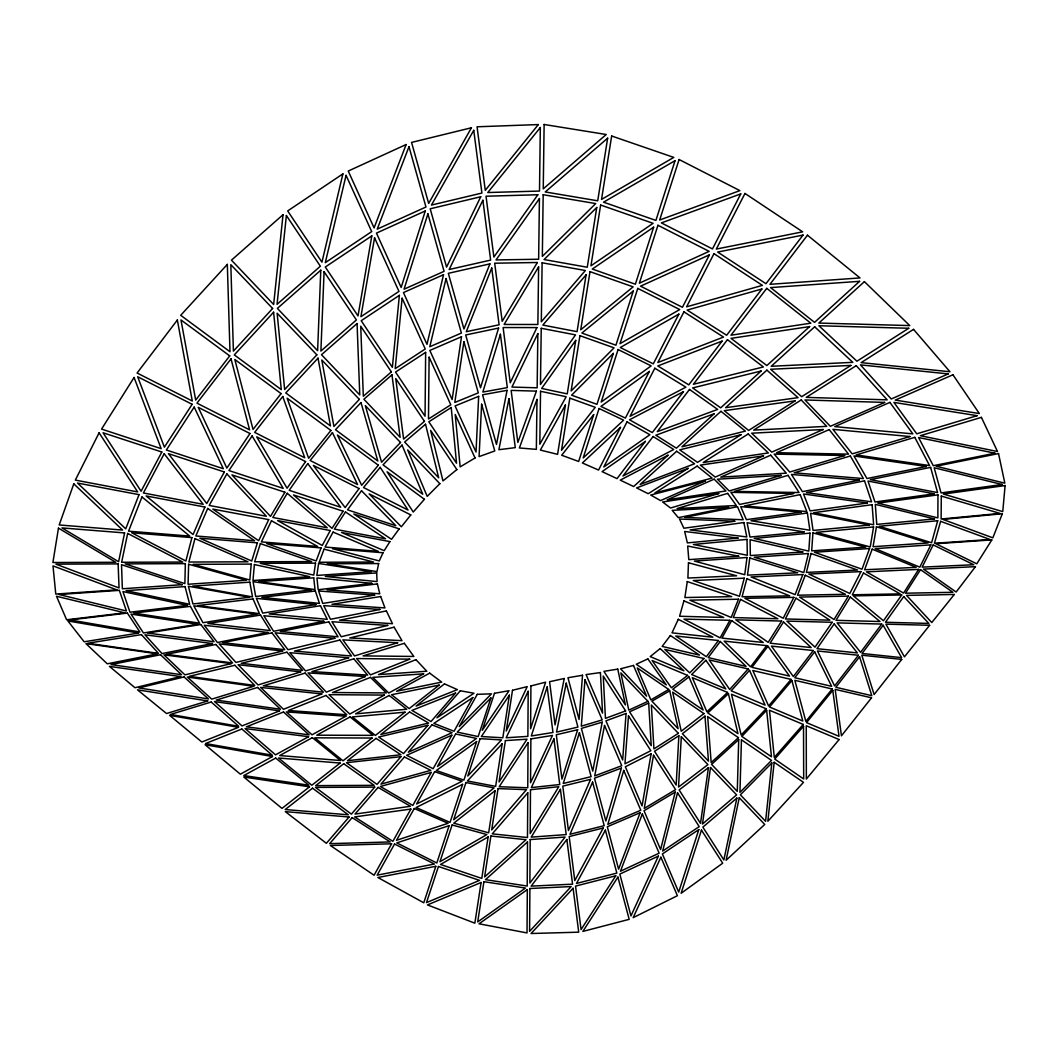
<?xml version="1.0" encoding="UTF-8"?>
<svg xmlns="http://www.w3.org/2000/svg" width="1058" height="1058" viewBox="0 0 1058 1058"><rect width="100%" height="100%" fill="white"/><g stroke="black" fill="none" stroke-linecap="round" stroke-linejoin="round"><path stroke-width="1.5" d="M937.957 494.853L937.864 517.891L877.809 503.105L937.957 494.853M528.18 691.31L527.876 736.368L506.174 737.77L528.18 691.31M528.048 742.663L527.757 787.774L499.204 786.702L528.048 742.663M527.32 889.606L527.029 932.931L479.036 923.806L527.32 889.606M527.506 841.956L527.215 886.049L485.503 879.661L527.506 841.956M527.783 792.812L527.479 837.539L492.261 833.849L527.783 792.812M530.918 685.941L530.6 728.764L545.624 682.172L530.918 685.941M529.899 888.508L529.582 931.357L571.161 886.564L529.899 888.508M530.203 839.576L529.886 883.033L565.065 837.037L530.203 839.576M530.494 789.731L530.177 833.585L558.796 786.689L530.494 789.731M530.878 738.92L530.547 782.735L552.461 735.442L530.878 738.92M941.289 496.07L941.117 519.015L1000.048 513.408L941.289 496.07M425.647 352.354L425.051 416.217L395.533 372.072L425.647 352.354M429.112 357.181L428.477 418.994L450.814 404.791L429.112 357.181M539.421 198.573L538.641 259.236L496.043 259.937L539.421 198.573M540.321 127.529L539.501 191.062L487.778 192.53L540.321 127.529M536.988 399.435L536.353 449.359L519.372 447.984L536.988 399.435M537.848 333.601L537.147 387.81L511.927 387.069L537.848 333.601M538.615 266.867L537.874 324.489L504.124 324.449L538.615 266.867M541.233 328.297L540.466 384.438L575.526 334.883L541.233 328.297M542.119 262.794L541.312 321.791L585.378 270.517L542.119 262.794M540.545 391.275L539.818 444.215L566.162 396.724L540.545 391.275M543.177 194.712L542.331 256.406L595.694 203.572L543.177 194.712M544.129 124.487L543.243 188.866L606.234 134.511L544.129 124.487M185.348 563.636L184.872 583.619L125.135 563.874L185.348 563.636M188.628 564.258L188.073 584.267L246.435 580.273L188.628 564.258M738.696 739.608L737.281 791.384L711.558 764.365L738.696 739.608M741.446 739.82L739.952 792.376L771.52 760.398L741.446 739.82M688.467 562.763L687.898 578.052L736.619 575.79L688.467 562.763M320.786 270.187L317.612 350.674L277.381 308.394L320.786 270.187M324.079 271.734L320.891 351.058L356.401 319.952L324.079 271.734M478.666 396.327L476.021 452.031L455.072 405.941L478.666 396.327M481.615 404.209L479.076 456.606L494.774 450.959L481.615 404.209M678.866 735.773L676.168 785.036L654.545 751.259L678.866 735.773M681.312 736.725L678.535 787.033L707.934 764.643L681.312 736.725M810.018 533.126L808.801 551.125L754.235 538.429L810.018 533.126M812.941 532.915L811.684 550.848L865.748 547.158L812.941 532.915M626.072 713.436L622.673 759.948L605.943 720.842L626.072 713.436M628.492 715.909L624.947 763.81L650.829 750.73L628.492 715.909M582.535 675.255L579.057 719.48L567.961 677.742L582.535 675.255M584.981 679.686L581.292 726.172L602.227 719.903L584.981 679.686M251.209 564.099L249.847 580.035L193.204 564.324L251.209 564.099M254.396 564.549L252.968 580.525L309.677 576.636L254.396 564.549M1005.1 485.569L1002.759 511.609L943.366 494.046L1005.1 485.569M399.382 295.341L392.359 367.298L361.214 320.719L399.382 295.341M402.119 298.237L395.203 368.66L425.237 348.995L402.119 298.237M283.028 214.708L273.652 304.492L231.464 260.162L283.028 214.708M286.387 215.528L277.051 304.347L320.362 266.219L286.387 215.528M771.811 762.977L765.582 821.312L740.375 794.822L771.811 762.977M774.178 762.289L767.857 821.259L803.485 782.338L774.178 762.289M747.014 557.5L744.726 574.719L694.379 561.084L747.014 557.5M749.791 557.976L747.49 575.142L797.772 572.801L749.791 557.976M708.424 767.658L700.515 823.336L679.13 789.942L708.424 767.658M710.526 767.526L702.472 824.023L736.606 794.875L710.526 767.526M315.522 563.134L313.776 575.102L260.215 563.345L315.522 563.134M318.63 563.438L316.831 575.446L371.384 571.704L318.63 563.438M461.513 336.735L452.136 399.54L429.826 350.449L461.513 336.735M463.92 341.774L454.795 402.463L478.309 392.875L463.92 341.774M687.277 581.569L684.883 597.545L731.7 596.646L687.277 581.569M509.361 695.185L502.828 737.783L481.35 736.527L509.361 695.185M481.099 882.491L474.857 923.184L427.472 904.907L481.099 882.491M495.118 790.657L488.651 832.818L453.776 823.177L495.118 790.657M502.18 743.761L495.647 786.359L467.371 780.976L502.18 743.761M488.135 836.931L481.774 878.418L440.525 864.465L488.135 836.931M512.495 690.279L506.227 731.025L527.215 686.629L512.495 690.279M498.067 788.594L491.692 829.908L526.487 789.665L498.067 788.594M505.407 740.6L499.032 781.955L527.016 739.198L505.407 740.6M483.916 881.684L477.713 921.915L525.482 888.059L483.916 881.684M490.912 836.018L484.617 876.91L526.011 839.695L490.912 836.018M565.422 405.016L557.592 454.345L540.374 450.073L565.422 405.016M575.737 340.385L567.247 393.88L541.67 388.445L575.737 340.385M586.092 274.855L577.073 331.657L542.833 325.084L586.092 274.855M596.752 207.487L587.269 267.251L544.077 259.541L596.752 207.487M607.649 138.188L597.717 200.808L545.24 191.948L607.649 138.188M569.826 398.139L561.507 450.272L595.244 407.317L569.826 398.139M590.007 271.655L580.736 329.752L633.134 286.863L590.007 271.655M600.64 205.04L590.946 265.809L653.09 223.317L600.64 205.04M611.669 136.006L601.539 199.42L673.774 157.404L611.669 136.006M579.943 335.69L571.122 390.957L614.05 347.857L579.943 335.69M58.468 528.154L52.9 562.512L115.798 562.287L58.468 528.154M873.577 526.924L870.231 546.946L816.273 532.372L873.577 526.924M876.447 526.765L873.062 546.708L928.051 542.966L876.447 526.765M371.821 235.868L358.014 315.945L325.295 267.026L371.821 235.868M374.558 237.838L360.91 316.699L398.972 291.4L374.558 237.838M651.12 753.759L642.074 805.892L625.344 766.772L651.12 753.759M653.513 755.227L644.243 808.418L675.599 789.638L653.513 755.227M602.24 722.164L592.745 771.123L581.384 728.407L602.24 722.164M604.528 725.471L594.715 775.898L621.773 765.714L604.528 725.471M507.086 390.349L496.48 444.426L482.554 394.793L507.086 390.349M508.938 398.734L498.887 449.703L515.299 447.64L508.938 398.734M564.245 678.495L555.066 724.875L549.578 681.709L564.245 678.495M566.228 683.177L556.521 732.123L577.933 727.084L566.228 683.177M378.658 563.57L376.992 571.611L327.12 563.782L378.658 563.57M124.606 532.928L118.615 561.732L61.959 527.916L124.606 532.928M127.687 533.444L121.63 562.274L182.703 562.049L127.687 533.444M736.871 798.089L723.87 859.942L702.856 827.131L736.871 798.089M739.264 797.745L726.105 860.273L764.736 824.447L739.264 797.745M342.911 173.869L321.949 262.172L287.683 210.939L342.911 173.869M346.059 175.35L325.295 262.662L371.702 231.596L346.059 175.35M443.54 274.696L426.982 344.339L403.455 292.577L443.54 274.696M446.053 278.585L429.799 346.72L461.394 333.058L446.053 278.585M808.431 553.519L803.815 572.537L754.275 557.209L808.431 553.519M811.036 553.479L806.394 572.418L857.575 570.037L811.036 553.479M675.229 792.072L660.589 849.508L644.018 810.759L675.229 792.072M677.53 792.812L662.652 851.055L699.219 826.615L677.53 792.812M191.908 537.623L185.877 561.018L131.721 532.782L191.908 537.623M194.963 538.601L188.866 562.036L248.008 561.811L194.963 538.601M744.25 578.171L739.463 596.249L693.294 580.551L744.25 578.171M746.869 578.726L742.068 596.752L789.704 595.839L746.869 578.726M937.705 520.708L931.609 542.754L879.224 526.276L937.705 520.708M940.615 521.329L934.465 543.27L990.05 539.487L940.615 521.329M683.918 600.878L679.593 616.259L723.725 617.449L683.918 600.878M621.43 768.068L605.864 820.995L594.49 778.199L621.43 768.068M623.731 770.409L607.834 824.354L640.804 810.243L623.731 770.409M498.596 328.073L480.517 387.797L465.692 334.976L498.596 328.073M500.408 334.275L482.845 392.055L507.337 387.625L500.408 334.275M257.385 542.833L251.725 561.005L199.817 538.218L257.385 542.833M260.374 543.6L254.661 561.798L311.66 561.6L260.374 543.6M425.29 210.952L401.154 287.445L376.463 233.117L425.29 210.952M427.908 213.861L404.077 289.178L444.082 271.337L427.908 213.861M577.642 729.755L561.943 779.111L556.31 734.768L577.642 729.755M579.414 732.691L563.226 783.489L591.131 776.651L579.414 732.691M593.683 414.617L578.66 461.473L561.692 455.257L593.683 414.617M613.296 353.398L596.963 404.341L571.598 395.189L613.296 353.398M633.266 291.043L615.915 345.199L581.86 333.058L633.266 291.043M653.646 227.179L635.369 284.205L592.308 269.036L653.646 227.179M675.057 160.657L655.907 220.421L603.549 202.184L675.057 160.657M599.079 408.507L583.183 457.955L623.585 420.158L599.079 408.507M657.957 225.275L639.349 283.187L709.138 251.368L657.957 225.275M679.104 159.52L659.663 220.011L739.873 190.625L679.104 159.52M618.097 349.524L601.195 402.066L651.159 365.87L618.097 349.524M637.776 288.398L620.001 343.678L679.725 309.558L637.776 288.398M698.809 829.604L678.694 892.106L662.374 853.951L698.809 829.604M547.158 686.933L531.314 735.971L552.977 732.48L547.158 686.933M701.467 830.107L681.114 893.283L722.693 863.196L701.467 830.107M476.616 741.579L463.907 780.116L436.319 770.502L476.616 741.579M490.912 697.949L478.176 736.566L457.201 732.123L490.912 697.949M449.121 825.663L436.809 862.997L396.776 842.895L449.121 825.663M462.597 784.348L450.047 822.397L416.098 807.532L462.597 784.348M435.803 866.29L423.769 902.791L377.891 877.505L435.803 866.29M494.47 693.294L482.236 730.337L509.043 690.702L494.47 693.294M480.12 738.669L467.768 776.043L501.505 739.926L480.12 738.669M465.956 782.536L453.644 819.778L494.112 787.893L465.956 782.536M438.448 866.489L426.506 902.593L479.539 880.388L438.448 866.489M452.11 824.962L439.943 861.741L486.839 834.564L452.11 824.962M73.795 483.837L59.195 524.966L122.596 530.071L73.795 483.837M536.406 391.143L517.851 442.429L511.133 390.389L536.406 391.143M869.57 548.507L862.019 569.204L814.488 552.25L869.57 548.507M872.176 549.155L864.611 569.759L916.162 567.366L872.176 549.155M321.05 547.885L316.183 560.978L266.537 543.508L321.05 547.885M324.079 549.142L319.159 562.261L373.58 562.062L324.079 549.142M640.156 812.689L618.586 869.173L607.305 826.748L640.156 812.689M642.338 813.986L620.451 871.223L659.134 853.184L642.338 813.986M406.14 144.523L374.082 227.906L348.241 171.052L406.14 144.523M408.983 146.705L377.23 229.123L425.964 207.011L408.983 146.705M802.837 574.56L795.1 594.622L751.061 576.967L802.837 574.56M805.257 575.235L797.52 595.204L845.461 594.292L805.257 575.235M139.048 494.655L125.717 528.841L77.538 483.056L139.048 494.655M141.97 496.969L128.573 531.169L189.713 536.089L141.97 496.969M1002.323 513.752L992.84 537.834L942.876 519.412L1002.323 513.752M489.92 263.878L463.946 328.985L448.327 273.334L489.92 263.878M491.732 268.018L466.274 331.696L499.111 324.793L491.732 268.018M738.497 599.212L731.197 617.436L689.816 600.177L738.497 599.212M740.534 599.41L733.247 617.568L777.881 618.771L740.534 599.41M204.921 507.033L193.085 534.541L146.149 495.951L204.921 507.033M207.712 508.448L195.823 535.983L254.581 540.731L207.712 508.448M590.576 779.336L568.437 830.556L562.79 786.134L590.576 779.336M592.586 782.087L569.984 834.273L604.211 825.676L592.586 782.087M383.009 552.752L379.28 560.952L332.49 548.692L383.009 552.752M658.38 856.107L630.952 915.924L619.829 874.08L658.38 856.107M660.893 857.218L633.16 917.656L677.398 895.703L660.893 857.218M553.929 738.894L531.341 787.588L559.761 784.533L553.929 738.894M678.284 619.3L672.002 632.856L712.854 637.194L678.284 619.3M268.706 519.623L258.655 540.717L212.83 509.083L268.706 519.623M271.47 520.774L261.379 541.894L317.612 546.431L271.47 520.774M536.922 327.596L510.234 382.784L503.119 327.544L536.922 327.596M480.742 196.762L446.569 267.105L430.196 208.783L480.742 196.762M482.871 200.266L449.161 269.512L490.647 260.096L482.871 200.266M930.855 544.857L919.825 567.167L875.191 548.652L930.855 544.857M933.196 544.923L922.153 567.128L973.744 564.734L933.196 544.923M99.095 432.815L75.33 480.107L137.659 491.917L99.095 432.815M860.974 571.598L849.799 593.512L808.841 574.031L860.974 571.598M793.857 597.373L783.198 618.256L744.898 598.325L793.857 597.373M795.986 598.154L785.34 618.956L829.882 620.16L795.986 598.154M863.447 573L852.285 594.794L900.107 593.882L863.447 573M620.491 427.392L598.564 470.056L582.376 462.981L620.491 427.392M649.374 371.424L625.384 418.082L600.931 406.444L649.374 371.424M678.866 314.12L653.302 363.846L620.279 347.513L678.866 314.12M709.389 254.872L682.436 307.296L640.566 286.176L709.389 254.872M740.759 193.905L712.47 248.934L661.382 222.907L740.759 193.905M627.024 421.877L603.787 466.988L649.89 434.719L627.024 421.877M654.823 368.224L630.039 416.31L685.901 387.162L654.823 368.224M683.944 311.859L657.825 362.537L723.513 337.079L683.944 311.859M713.991 253.669L686.589 306.82L762.408 285.369L713.991 253.669M744.977 193.455L716.306 249.08L802.652 231.834L744.977 193.455M161.834 452.017L141.098 491.256L103.049 432.762L161.834 452.017M164.188 453.737L143.399 492.988L203.176 504.309L164.188 453.737M330.228 530.521L322.24 545.465L277.659 520.602L330.228 530.521M333.072 532.081L325.031 547.052L378.301 551.35L333.072 532.081M603.272 827.978L574.785 880.6L569.191 836.561L603.272 827.978M605.388 830.133L576.491 883.443L616.854 873.101L605.388 830.133M729.888 620.305L720.114 637.868L683.971 619.102L729.888 620.305M224.389 471.987L206.76 503.515L168.447 453.657L224.389 471.987M431.214 772.419L412.832 805.416L380.364 786.464L431.214 772.419M451.832 735.178L433.145 768.716L406.682 755.293L451.832 735.178M472.82 697.566L454.041 731.263L433.859 723.394L472.82 697.566M391.619 843.781L374.069 875.257L330.4 845.501L391.619 843.781M410.874 809.066L392.888 841.335L354.668 816.921L410.874 809.066M477.251 694.326L459.251 726.542L491.494 693.836L477.251 694.326M434.653 771.666L416.601 803.987L462.121 781.24L434.653 771.666M455.614 733.987L437.47 766.481L476.51 738.418L455.614 733.987M414.286 808.484L396.512 840.303L448.089 823.283L414.286 808.484M394.555 844.02L377.151 875.164L434.428 864.029L394.555 844.02M731.647 620.596L721.9 638.093L763.268 642.484L731.647 620.596M226.862 473.878L209.193 505.433L266.351 516.264L226.862 473.878M471.432 127.767L428.675 203.414L411.562 142.42L471.432 127.767M473.746 130.332L431.452 205.067L481.906 193.059L473.746 130.332M284.893 492.221L270.504 516.397L231.927 474.883L284.893 492.221M287.247 493.279L272.819 517.468L327.2 527.77L287.247 493.279M537.358 262.503L502.18 321.315L494.681 263.204L537.358 262.503M560.409 789.347L531.222 837.129L566.202 834.59L560.409 789.347M848.357 596.117L834.008 619.525L799.557 597.069L848.357 596.117M850.288 597.029L835.979 620.332L880.018 621.522L850.288 597.029M134.075 377.481L101.555 429.085L161.173 448.658L134.075 377.481M389.913 541.603L384.186 550.702L341.549 532.478L389.913 541.603M781.624 621.059L768.201 642.365L735.786 619.843L781.624 621.059M783.502 621.972L770.105 643.198L811.169 647.562L783.502 621.972M991.835 539.911L976.772 563.808L935.801 543.733L991.835 539.911M918.622 569.416L903.585 593.075L866.449 571.849L918.622 569.416M920.513 569.64L905.503 593.207L952.914 592.295L920.513 569.64M615.769 875.786L581.067 929.572L575.539 886.101L615.769 875.786M192.146 404.301L164.387 447.177L137.672 376.754L192.146 404.301M343.109 511.212L332.04 528.339L293.489 494.959L343.109 511.212M345.477 511.966L334.368 529.119L385.588 538.813L345.477 511.966M617.912 877.108L582.852 931.41L629.179 919.349L617.912 877.108M194.183 407.092L166.37 450.007L223.317 468.707L194.183 407.092M249.979 433.516L226.862 468.099L198.243 407.343L249.979 433.516M252.095 435.922L228.925 470.546L283.2 488.373L252.095 435.922M832.223 622.289L815.004 647.165L786.914 621.099L832.223 622.289M834.193 623.889L817.001 648.673L857.39 652.945L834.193 623.889M305.59 461.579L287.075 488.227L256.684 436.848L305.59 461.579M307.759 463.629L289.204 490.317L340.676 507.232L307.759 463.629M537.848 194.751L493.874 257.054L486.032 196.219L537.848 194.751M901.747 594.953L883.443 620.755L853.383 595.892L901.747 594.953M903.73 596.567L885.453 622.263L928.805 623.426L903.73 596.567M359.098 488.545L345.133 507.602L313.366 465.414L359.098 488.545M361.519 490.753L347.513 509.837L395.837 525.707L361.519 490.753M399.17 528.868L391.526 539.316L353.835 514.003L399.17 528.868M881.737 624.061L860.577 652.363L837.156 622.884L881.737 624.061M883.179 625.278L862.072 653.46L901.614 657.653L883.179 625.278M670.362 635.488L662.149 646.412L699.457 655.1L670.362 635.488M718.448 640.513L706.308 656.701L675.705 636.017L718.448 640.513M720.3 641.465L708.186 657.587L746.088 666.408L720.3 641.465M766.653 645.605L750.611 666.818L724.148 641.135L766.653 645.605M767.963 646.226L751.974 667.347L789.519 676.102L767.963 646.226M177.347 320.019L137.09 373.024L192.292 400.995L177.347 320.019M645.393 441.371L617.012 478.626L602.081 471.63L645.393 441.371M683.455 391.672L652.283 432.59L629.484 419.788L683.455 391.672M722.111 341.086L688.784 384.848L657.798 365.962L722.111 341.086M761.892 289.006L726.648 335.254L687.171 310.073L761.892 289.006M803.035 235.074L765.979 283.703L717.655 252.069L803.035 235.074M975.45 566.665L956.141 592.03L923.436 569.098L975.45 566.665M653.117 436.504L622.95 476.021L673.721 449.478L653.117 436.504M689.512 389.437L657.283 431.651L717.641 409.42L689.512 389.437M727.454 339.684L693.413 384.279L763.387 366.954L727.454 339.684M766.759 288.345L730.985 335.201L810.812 323.193L766.759 288.345M807.466 235.207L769.96 284.324L860.009 277.937L807.466 235.207M566.85 839.523L531.156 886.128L572.563 884.171L566.85 839.523M813.271 650.525L793.355 676.551L771.467 646.121L813.271 650.525M814.673 651.821L794.809 677.742L831.654 686.325L814.673 651.821M229.718 355.885L195.69 400.096L180.971 319.952L229.718 355.885M231.028 358.887L196.947 403.151L249.582 429.826L231.028 358.887M858.382 655.272L834.603 685.941L817.464 650.974L858.382 655.272M859.559 656.754L835.846 687.29L871.805 695.675L859.559 656.754M281.084 393.602L253.034 429.429L234.81 359.482L281.084 393.602M282.751 396.499L254.661 432.378L304.744 457.77L282.751 396.499M901.72 659.412L874.12 694.524L861.794 655.206L901.72 659.412M871.528 697.804L841.441 735.813L835.172 689.38L871.528 697.804M410.808 514.942L401.352 526.778L369.136 493.861L410.808 514.942M929.625 625.278L904.445 656.859L885.89 624.141L929.625 625.278M330.889 430.447L308.632 458.259L287.141 398.192L330.889 430.447M332.437 432.643L310.139 460.481L357.591 484.538L332.437 432.643M954.303 594.451L931.781 622.554L906.508 595.389L954.303 594.451M538.35 124.566L485.265 190.334L477.065 126.788L538.35 124.566M832.196 688.983L805.839 721.371L794.849 680.334L832.196 688.983M832.765 690.371L806.513 722.614L839.02 736.315L832.765 690.371M378.314 465.203L361.691 485.305L337.396 435.023L378.314 465.203M380.206 467.371L363.542 487.526L408.044 510.075L380.206 467.371M839.113 739.542L806.355 779.032L806.249 725.748L839.113 739.542M791.08 679.395L768.597 705.964L752.82 670.534L791.08 679.395M791.887 680.545L769.497 706.995L802.797 721.027L791.887 680.545M427.908 725.285L403.548 753.521L378.619 737.056L427.908 725.285M455.562 693.069L431.016 721.543L411.932 710.394L455.562 693.069M374.73 787.112L351.415 814.144L315.509 787.403L374.73 787.112M400.929 756.668L377.032 784.375L346.495 762.699L400.929 756.668M349.061 817.014L326.38 843.305L285.316 811.645L349.061 817.014M460.296 690.781L436.941 717.813L473.971 693.228L460.296 690.781M431.968 724.875L408.309 752.225L452.07 732.705L431.968 724.875M378.09 787.403L355.025 814.078L410.425 806.289L378.09 787.403M404.434 756.986L380.946 784.137L430.791 770.356L404.434 756.986M352.182 817.622L329.646 843.662L390.23 841.943L352.182 817.622M424.417 499.297L413.255 512.032L387.083 471.775L424.417 499.297M803.247 724.439L774.311 757.396L769.47 710.249L803.247 724.439M803.525 726.251L774.707 759.075L803.683 778.966L803.525 726.251M748.151 668.947L729.689 689.485L709.191 659.914L748.151 668.947M749.54 670.349L731.144 690.795L765.079 705.091L749.54 670.349M227.325 264.381L180.706 315.31L229.983 351.732L227.325 264.381M272.62 308.486L233.395 351.111L230.829 264.685L272.62 308.486M273.599 312.216L234.307 354.906L281.296 389.635L273.599 312.216M316.845 354.84L284.655 389.542L277.13 313.208L316.845 354.84M318.022 358.146L285.766 392.928L330.466 425.951L318.022 358.146M573.105 888.27L531.076 933.513L578.713 932.177L573.105 888.27M359.35 399.369L333.918 426.453L321.791 359.984L359.35 399.369M360.99 402.582L335.492 429.733L377.825 461.024L360.99 402.582M766.098 708.754L741.169 734.993L731.488 694.233L766.098 708.754M766.64 710.302L741.817 736.421L771.467 756.761L766.64 710.302M400.506 442.495L381.568 462.227L365.314 405.584L400.506 442.495M402.027 445.074L383.036 464.859L422.764 494.205L402.027 445.074M439.85 483.691L427.194 496.361L407.674 449.967L439.85 483.691M704.033 658.512L689.71 672.862L664.768 649.4L704.033 658.512M705.898 660.258L691.628 674.528L725.841 688.943L705.898 660.258M727.573 692.448L706.863 711.783L692.329 677.649L727.573 692.448M728.42 693.717L707.802 712.96L737.955 733.644L728.42 693.717M738.431 737.664L711.174 762.553L707.67 716.61L738.431 737.664M668.021 455.204L633.649 486.535L620.266 480.134L668.021 455.204M809.608 326.591L766.852 365.565L731.025 338.362L809.608 326.591M714.124 413.797L676.393 448.182L655.854 435.235L714.124 413.797M761.099 371.027L720.696 407.846L692.659 387.916L761.099 371.027M859.599 281.322L814.554 322.386L770.594 287.591L859.599 281.322M676.657 451.237L640.116 484.485L694.551 463.774L676.657 451.237M720.974 411.298L681.947 446.807L745.361 431.122L720.974 411.298M766.891 370.141L725.616 407.687L798.036 397.649L766.891 370.141M814.673 326.79L771.242 366.28L852.788 362.339L814.673 326.79M864.399 281.64L818.839 323.074L909.761 325.586L864.399 281.64M357.062 323.536L321.487 354.708L359.76 394.938L357.062 323.536M391.354 371.9L363.317 396.221L360.738 326.221L391.354 371.9M391.963 374.849L363.873 399.223L400.136 437.324L391.963 374.849M424.443 421.375L403.614 439.096L395.745 378.552L424.443 421.375M425.528 424.245L404.645 442.019L438.686 477.793L425.528 424.245M456.858 469.58L442.971 480.927L430.606 430.394L456.858 469.58M660.192 648.567L650.194 656.595L683.891 670.785L660.192 648.567M309.505 786.821L281.997 808.391L243.816 777.048L309.505 786.821M439.149 685.108L409.195 708.595L391.553 694.736L439.149 685.108M340.134 763.069L311.819 785.248L278.532 758.004L340.134 763.069M372.072 738.034L343.03 760.795L314.781 737.823L372.072 738.034M405.042 712.179L375.392 735.416L352.354 716.914L405.042 712.179M444.466 683.878L416.098 706.07L457.4 689.631L444.466 683.878M409.618 711.981L380.787 734.516L428.609 723.077L409.618 711.981M343.718 763.731L315.707 785.631L374.135 785.327L343.718 763.731M376.066 738.365L347.5 760.702L400.903 754.764L376.066 738.365M312.533 788.17L285.21 809.529L348.307 814.805L312.533 788.17M703.94 713.581L681.246 731.25L672.663 692.17L703.94 713.581M704.985 716.147L682.397 733.723L708.476 761.125L704.985 716.147M687.634 675.427L671.38 687.766L652.125 660.523L687.634 675.427M688.97 676.948L672.782 689.208L703.134 710.037L688.97 676.948M451.224 407.542L428.821 421.785L456.527 463.206L451.224 407.542M688.15 468.324L648.223 493.716L636.559 487.923L688.15 468.324M741.023 434.719L697.539 462.372L679.712 449.848L741.023 434.719M908.729 328.271L856.927 361.214L818.932 325.745L908.729 328.271M795.113 400.876L748.614 430.447L724.294 410.663L795.113 400.876M850.883 365.42L801.673 396.71L770.634 369.268L850.883 365.42M678.363 733.326L653.937 748.892L651.358 705.012L678.363 733.326M697.169 466.102L654.942 492.909L712.087 478.11L697.169 466.102M801.21 399.95L753.693 430.117L826.682 426.348L801.21 399.95M748.204 433.965L703.2 462.518L768.346 452.956L748.204 433.965M856.253 365.645L806.275 397.372L887.159 399.845L856.253 365.645M913.543 329.369L861.119 362.63L949.965 371.755L913.543 329.369M475.042 457.982L460.151 466.882L455.204 414.458L475.042 457.982M668.749 689.472L650.855 699.893L637.273 667.929L668.749 689.472M669.727 690.834L651.926 701.19L678.099 728.711L669.727 690.834M272.461 756.523L240.338 774.178L205.107 744.739L272.461 756.523M308.552 736.699L275.543 754.83L245.059 728.565L308.552 736.699M345.834 716.213L312.004 734.807L286.334 711.889L345.834 716.213M384.305 695.093L349.788 714.057L328.985 694.67L384.305 695.093M423.623 673.853L388.736 693.03L372.826 677.371L423.623 673.853M389.159 695.463L355.554 713.872L406.722 709.244L389.159 695.463M429.693 673.126L396.605 691.258L441.702 682.106L429.693 673.126M312.361 737.651L279.709 755.557L340.504 760.517L312.361 737.651M350.066 716.94L316.778 735.191L373.011 735.363L350.066 716.94M275.688 758.083L243.803 775.567L308.87 785.234L275.688 758.083M647.866 658.883L636.255 664.252L666.289 684.87L647.866 658.883M647.972 701.348L628.783 710.13L620.861 672.914L647.972 701.348M648.686 703.081L629.576 711.822L651.239 745.665L648.686 703.081M705.223 480.927L660.549 500.606L650.71 495.038L705.223 480.927M948.219 373.897L891.233 398.998L860.445 364.878L948.219 373.897M763.506 455.853L715.195 477.118L700.33 465.11L763.506 455.853M823.164 429.522L771.732 452.15L751.669 433.198L823.164 429.522M884.633 402.424L830.358 426.321L804.966 399.964L884.633 402.424M714.15 479.168L667.188 499.812L725.96 490.965L714.15 479.168M889.897 402.384L834.788 426.612L912.842 433.873L889.897 402.384M952.927 374.77L895.266 400.109L979.338 413.546L952.927 374.77M770.674 455.191L720.763 477.132L786.279 473.191L770.674 455.191M829.194 429.588L776.625 452.692L848.529 454.146L829.194 429.588M238.486 727.322L201.84 742.015L169.624 715.367L238.486 727.322M279.55 710.87L242.018 725.92L214.483 701.573L279.55 710.87M321.844 693.929L283.504 709.296L260.599 687.422L321.844 693.929M365.354 676.512L326.38 692.13L308.037 672.914L365.354 676.512M409.75 659.16L370.485 674.885L356.599 658.539L409.75 659.16M283.491 711.994L246.408 726.833L309.095 734.834L283.491 711.994M370.472 677.358L332.503 692.54L386.302 692.924L370.472 677.358M241.859 729.015L205.543 743.536L272.263 755.2L241.859 729.015M326.023 695.437L288.305 710.513L346.76 714.758L326.023 695.437M415.939 659.65L378.5 674.607L426.824 671.235L415.939 659.65M625.622 710.923L605.441 718.369L603.258 676.049L625.622 710.923M253.695 686.285L211.732 699.126L187.319 677.067L253.695 686.285M300.684 671.909L258.059 684.949L238.103 664.689L300.684 671.909M397.649 642.735L354.523 655.92L342.871 639.878L397.649 642.735M207.738 700.938L166.556 713.528L137.487 689.829L207.738 700.938M348.624 657.759L305.537 670.944L289.852 652.68L348.624 657.759M257.61 687.449L216.242 700.079L280.463 709.257L257.61 687.449M305.14 673.073L263.31 685.835L323.431 692.21L305.14 673.073M211.203 702.023L170.483 714.454L238.698 726.291L211.203 702.023M404.341 643.317L363.092 655.894L413.837 656.463L404.341 643.317M353.808 658.817L311.885 671.592L367.629 675.083L353.808 658.817M718.739 493.517L670.547 508.025L662.612 501.968L718.739 493.517M844.641 455.522L789.704 472.053L774.165 454.094L844.641 455.522M977.063 415.675L916.757 433.82L893.917 402.397L977.063 415.675M909.893 436.531L852.179 453.882L832.937 429.363L909.893 436.531M781.095 475.373L729.213 490.978L717.443 479.195L781.095 475.373M850.328 455.972L794.201 472.82L863.407 478.573L850.328 455.972M727.626 493.372L677.08 508.554L736.342 505.499L727.626 493.372M788.012 475.32L734.49 491.375L799.055 492.539L788.012 475.32M914.786 437.338L856.16 454.927L929.559 465.573L914.786 437.338M981.401 417.368L920.328 435.698L997.509 451.515L981.401 417.368M633.491 665.442L620.57 668.801L646.597 696.151L633.491 665.442M282.645 651.04L235.934 662.427L219.191 643.886L282.645 651.04M334.87 638.291L288.014 649.718L275.173 632.829L334.87 638.291M387.717 625.41L341.231 636.731L331.947 621.734L387.717 625.41M231.226 663.591L184.938 674.872L163.964 654.849L231.226 663.591M180.68 676.591L134.961 687.726L109.437 666.381L180.68 676.591M184.052 676.961L138.915 687.938L208.439 698.954L184.052 676.961M286.943 652.204L241.237 663.326L302.601 670.402L286.943 652.204M234.836 665.27L189.289 676.353L254.766 685.452L234.836 665.27M339.896 640.05L294.468 651.093L351.521 656.026L339.896 640.05M394.118 627.182L349.748 637.961L402 640.672L394.118 627.182M793.593 493.478L739.555 504.454L730.893 492.34L793.593 493.478M859.334 480.094L802.427 491.666L791.45 474.46L859.334 480.094M926.332 466.459L866.965 478.533L853.965 455.972L926.332 466.459M994.943 453.194L933.262 465.718L918.595 437.549L994.943 453.194M728.552 507.443L678.31 517.653L672.227 510.34L728.552 507.443M998.527 453.578L936.158 466.234L1004.835 483.189L998.527 453.578M737.479 506.703L684.685 517.428L743.205 519.756L737.479 506.703M864.518 480.821L806.447 492.605L871.567 501.836L864.518 480.821M930.617 467.385L870.35 479.618L937.573 492.605L930.617 467.385M800.179 494.615L744.501 505.909L806.818 511.569L800.179 494.615M379.941 609.448L330.493 619.287L323.722 605.626L379.941 609.448M157.457 653.831L107.281 663.816L85.923 643.595L157.457 653.831M323.867 621.297L273.586 631.295L263.839 615.73L323.867 621.297M212.433 643.555L162.006 653.579L144.959 634.787L212.433 643.555M267.952 632.472L217.432 642.523L204.26 625.265L267.952 632.472M160.538 654.743L110.997 664.583L181.513 674.713L160.538 654.743M271.959 632.882L222.616 642.682L284.787 649.705L271.959 632.882M328.787 621.866L280.238 631.52L338.057 636.81L328.787 621.866M215.845 644.481L166.251 654.347L232.588 662.969L215.845 644.481M386.395 610.929L339.592 620.226L392.505 623.704L386.395 610.929M617.753 669.119L603.92 671.354L625.41 704.945L617.753 669.119M138.532 633.068L84.151 641.783L67.871 620.953L138.532 633.068M256.79 614.09L202.951 622.712L193.812 605.824L256.79 614.09M315.892 604.581L262.715 613.111L256.353 598.352L315.892 604.581M374.638 595.125L322.73 603.444L318.63 590.986L374.638 595.125M197.674 624.286L143.465 632.975L131.007 614.076L197.674 624.286M200.835 624.511L147.498 633.054L214.033 641.73L200.835 624.511M260.519 615.082L207.897 623.506L270.279 630.594L260.519 615.082M320.468 605.718L269.168 613.931L327.239 619.327L320.468 605.718M141.415 634.628L87.682 643.238L158.502 653.381L141.415 634.628M380.682 596.514L331.947 604.316L384.953 607.927L380.682 596.514M600.428 672.557L586.079 674.581L602.544 713.118L600.428 672.557M734.781 521.237L683.865 528.233L679.527 519.028L734.781 521.237M801.118 512.125L746.406 519.65L740.719 506.637L801.118 512.125M867.375 503.026L810.097 510.908L803.525 493.993L867.375 503.026M934.28 493.835L874.966 501.995L867.996 481.033L934.28 493.835M1002.138 484.511L941.038 492.909L934.174 467.755L1002.138 484.511M807.373 512.998L751.008 520.734L809.899 530.243L807.373 512.998M872.109 504.679L813.695 512.694L873.63 524.794L872.109 504.679M743.88 522.546L690.107 529.926L746.803 536.935L743.88 522.546M249.503 597.267L192.966 603.986L188.403 586.225L249.503 597.267M311.078 589.914L255.692 596.514L253.074 581.688L311.078 589.914M124.725 612.846L66.614 619.763L56.497 596.262L124.725 612.846M187.385 605.388L129.975 612.212L122.926 591.567L187.385 605.388M371.861 583.355L318.18 589.742L316.95 577.946L371.861 583.355M127.37 613.085L69.921 619.922L139.881 631.97L127.37 613.085M315.35 590.999L261.842 597.373L319.463 603.417L315.35 590.999M377.402 583.91L327.067 589.901L379.769 593.816L377.402 583.91M190.4 606.353L133.837 613.085L199.578 623.188L190.4 606.353M253.06 598.96L197.727 605.56L259.448 613.666L253.06 598.96M869.279 525.085L813.06 530.442L810.573 513.262L869.279 525.085M934.492 518.909L876.765 524.411L875.297 504.362L934.492 518.909M738.021 538.072L687.356 542.899L684.658 531.473L738.021 538.072M804.054 531.896L749.963 537.054L747.08 522.705L804.054 531.896M747.041 539.382L693.387 544.486L747.305 555.278L747.041 539.382M182.135 584.677L122.358 588.777L121.525 564.694L182.135 584.677M116.83 589.875L55.77 594.067L52.993 565.885L116.83 589.875M119.329 590.364L58.944 594.503L126.444 610.995L119.329 590.364M376.674 572.933L325.295 576.465L377.071 581.596L376.674 572.933M185.057 586.595L126.114 590.655L189.673 604.316L185.057 586.595M249.833 582.164L192.635 586.106L252.505 596.937L249.833 582.164M313.737 577.827L258.8 581.609L315.006 589.597L313.737 577.827M738.722 556.23L688.784 559.629L687.687 546.034L738.722 556.23M802.85 551.972L750.334 555.556L750.096 539.725L802.85 551.972M118.126 563.901L55.929 564.152L119.051 587.957L118.126 563.901"/></g></svg>
